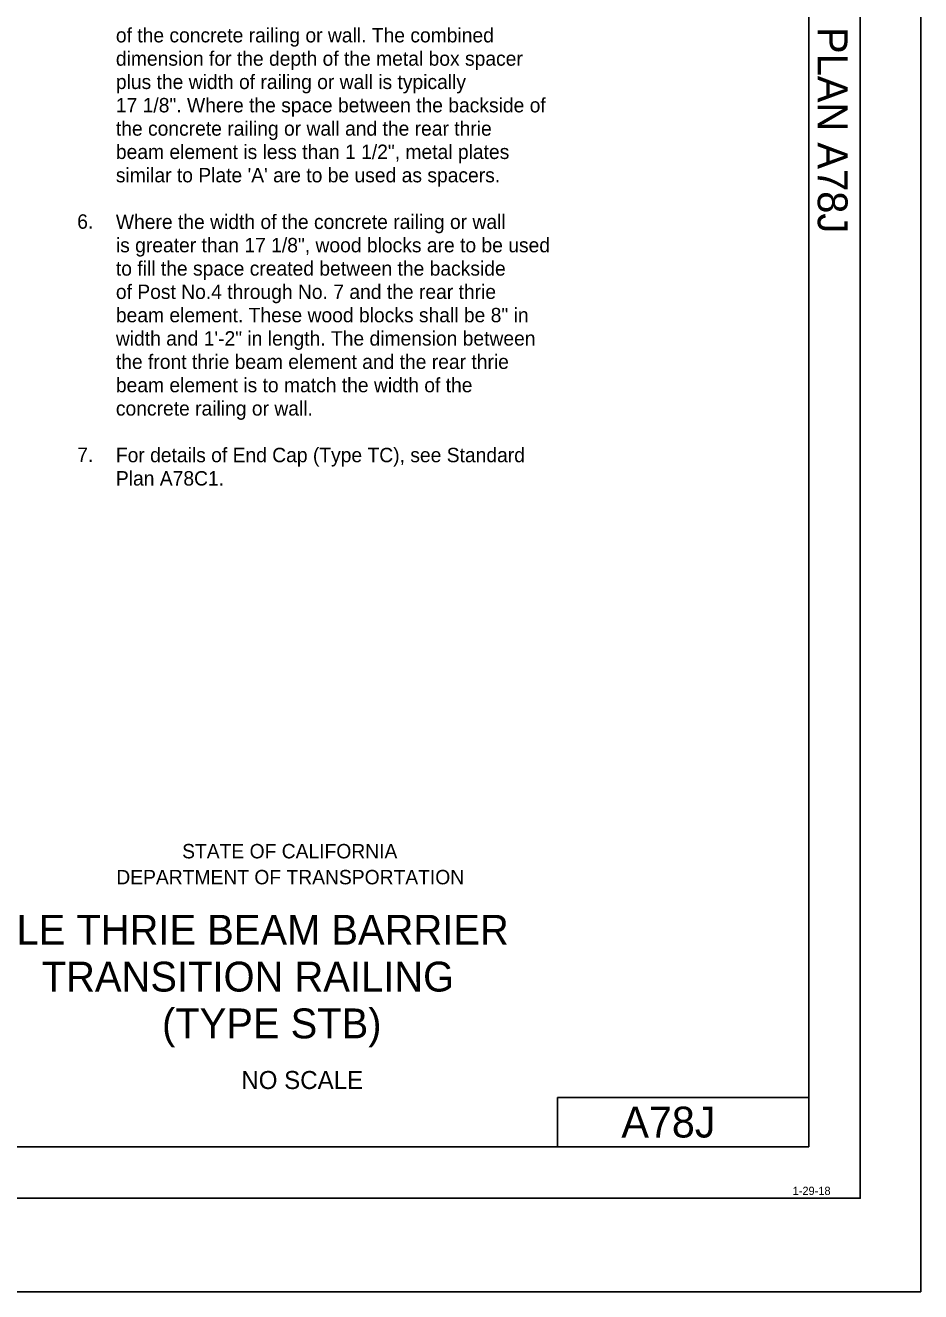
# Model space of a CAD drawing. Extents: x -894 to 866, y -476 to 714.
# Drawn here: x 431 to 866, y -476 to 139 of the extents above; entities that cross this region are included whole.
import ezdxf

# ---------------------------------------------------------------- set-up
doc = ezdxf.new("R2010")
doc.units = 0
doc.layers.add('10 Sheet Format', color=7, linetype='Continuous')
doc.layers.add('57 Undefined', color=7, linetype='Continuous')

msp = doc.modelspace()

# ---------------------------------------------------------------- linework, layer by layer
at = {"layer": '10 Sheet Format'}
for p, q in [((811.55, -406.04), (811.55, 643.96)), ((689.54, -406.04), (689.54, -382.04)), ((689.54, -382.04), (811.55, -382.04)), ((198.77, -406.04), (811.55, -406.04)), ((836.58, -431.05), (836.58, -431.05))]:
    msp.add_line(p, q, dxfattribs=at)
for points in [[(-894.04, 713.56), (865.96, 713.56), (865.96, -476.44), (-894.04, -476.44)], [(-863.43, 668.96), (836.57, 668.96), (836.57, -431.04), (-863.43, -431.04)], [(-863.43, 668.96), (836.57, 668.96), (836.57, -431.04), (-863.43, -431.04)]]:
    msp.add_lwpolyline(points, close=True, dxfattribs=at)

# ---------------------------------------------------------------- texts
msp.add_text('2018 STANDARD PLAN A78J', height=14.5, rotation=270, dxfattribs=at).set_placement((815.94, 298.51))
for s, height, p in [('STATE OF CALIFORNIA', 7, (507.12, -265.93)), ('DEPARTMENT OF TRANSPORTATION', 7, (475.12, -278.54)), ('SINGLE THRIE BEAM BARRIER', 14.5, (379.22, -307.87)), ('TRANSITION RAILING', 14.5, (438.88, -330.63)), ('(TYPE STB)', 14.5, (497.33, -353.36)), ('NO SCALE', 8.75, (535.87, -377.98)), ('A78J', 15, (720.53, -401.54)), ('1-29-18', 4, (803.74, -429.46))]:
    msp.add_text(s, height=height, dxfattribs=at).set_placement(p)
at = {"layer": '57 Undefined'}
for s, p in [('of the concrete railing or wall. The combined', (474.91, 130.47)), ('dimension for the depth of the metal box spacer', (474.91, 119.14)), ('plus the width of railing or wall is typically', (474.91, 107.81)), ('17 1/8". Where the space between the backside of', (474.91, 96.48)), ('the concrete railing or wall and the rear thrie', (474.91, 85.15)), ('beam element is less than 1 1/2", metal plates', (474.91, 73.82)), ("similar to Plate 'A' are to be used as spacers.", (474.91, 62.49)), ('6.', (456.11, 39.95)), ('Where the width of the concrete railing or wall', (474.91, 39.82)), ('is greater than 17 1/8", wood blocks are to be used', (474.91, 28.49)), ('to fill the space created between the backside', (474.91, 17.16)), ('of Post No.4 through No. 7 and the rear thrie', (474.91, 5.83)), ('beam element. These wood blocks shall be 8" in', (474.91, -5.5)), ('width and 1\'-2" in length. The dimension between', (474.91, -16.83)), ('the front thrie beam element and the rear thrie', (474.91, -28.16)), ('beam element is to match the width of the', (474.91, -39.49)), ('concrete railing or wall.', (474.91, -50.82)), ('7.', (456.11, -73.36)), ('For details of End Cap (Type TC), see Standard', (474.91, -73.48)), ('Plan A78C1.', (474.91, -84.81))]:
    msp.add_text(s, height=7, dxfattribs=at).set_placement(p)

doc.saveas('drawing.dxf')
